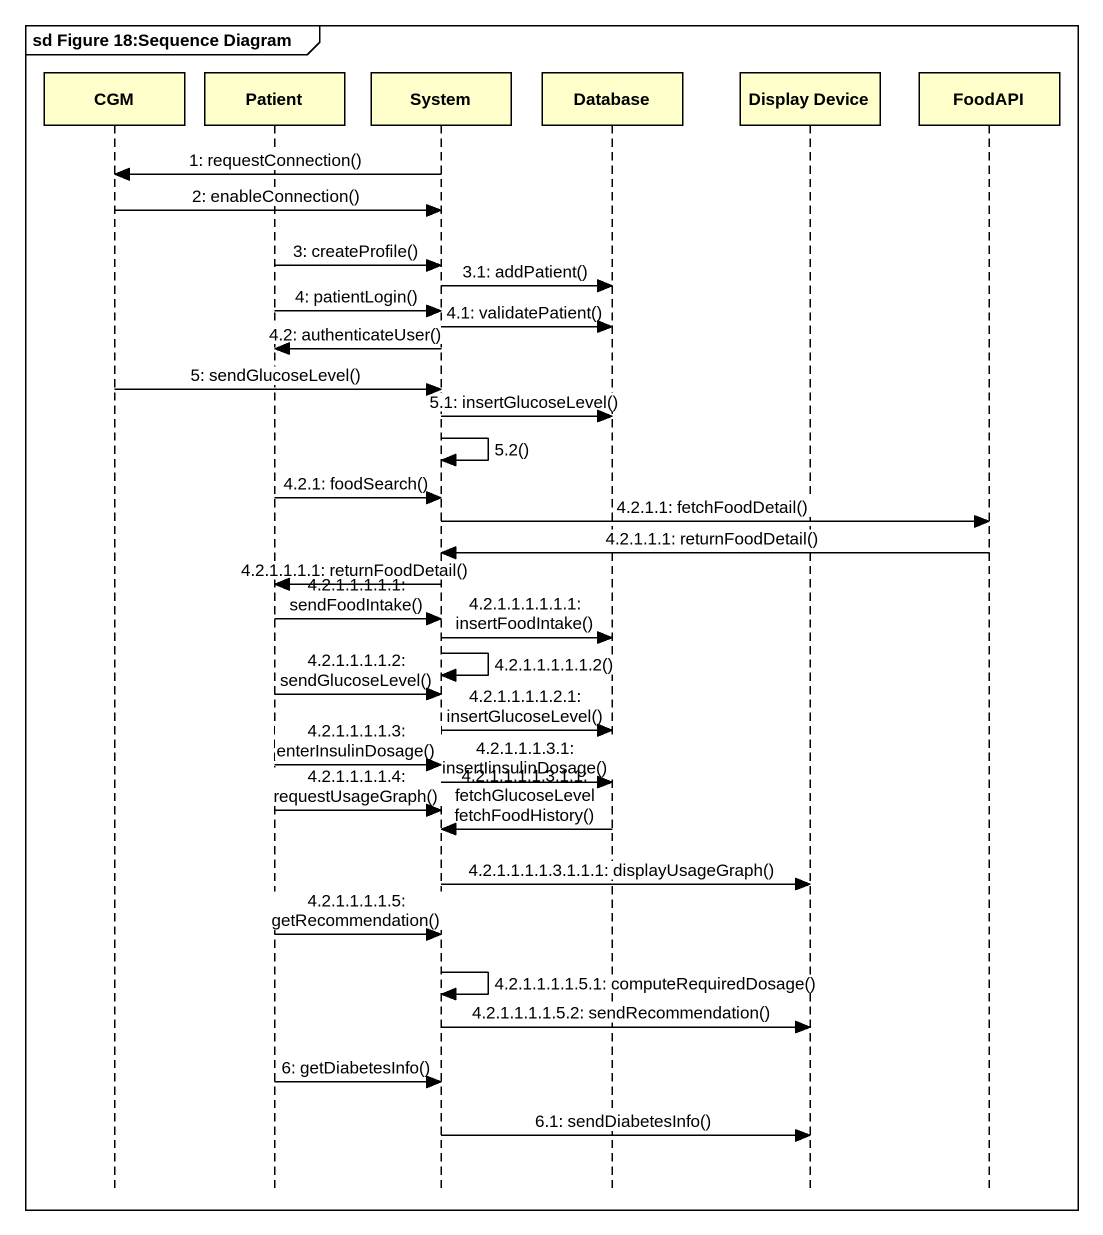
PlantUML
@startuml
mainframe sd Figure 18:Sequence Diagram
hide footbox
participant CGM
participant Patient
participant System
participant "Database" as Database_
participant "Display Device" as Display_Device
participant FoodAPI

System -> CGM : 1: requestConnection()
CGM -> System : 2: enableConnection()
Patient -> System : 3: createProfile()
System -> Database_ : 3.1: addPatient()
Patient -> System : 4: patientLogin()
System -> Database_ : 4.1: validatePatient()
System -> Patient : 4.2: authenticateUser()
CGM -> System : 5: sendGlucoseLevel()
System -> Database_ : 5.1: insertGlucoseLevel()
System -> System : 5.2()
Patient -> System : 4.2.1: foodSearch()
System -> FoodAPI : 4.2.1.1: fetchFoodDetail()
FoodAPI -> System : 4.2.1.1.1: returnFoodDetail()
System -> Patient : 4.2.1.1.1.1: returnFoodDetail()
Patient -> System : 4.2.1.1.1.1.1: sendFoodIntake()
System -> Database_ : 4.2.1.1.1.1.1.1: insertFoodIntake()
System -> System : 4.2.1.1.1.1.1.2()
Patient -> System : 4.2.1.1.1.1.2: sendGlucoseLevel()
System -> Database_ : 4.2.1.1.1.1.2.1: insertGlucoseLevel()
Patient -> System : 4.2.1.1.1.1.3: enterInsulinDosage()
System -> Database_ : 4.2.1.1.1.3.1: insertIinsulinDosage()
Patient -> System : 4.2.1.1.1.1.4: requestUsageGraph()
Database_ -> System : 4.2.1.1.1.1.3.1.1: fetchGlucoseLevel fetchFoodHistory()
System -> Display_Device : 4.2.1.1.1.1.3.1.1.1: displayUsageGraph()
Patient -> System : 4.2.1.1.1.1.5: getRecommendation()
System -> System : 4.2.1.1.1.1.5.1: computeRequiredDosage()
System -> Display_Device : 4.2.1.1.1.1.5.2: sendRecommendation()
Patient -> System : 6: getDiabetesInfo()
System -> Display_Device : 6.1: sendDiabetesInfo()
@enduml
